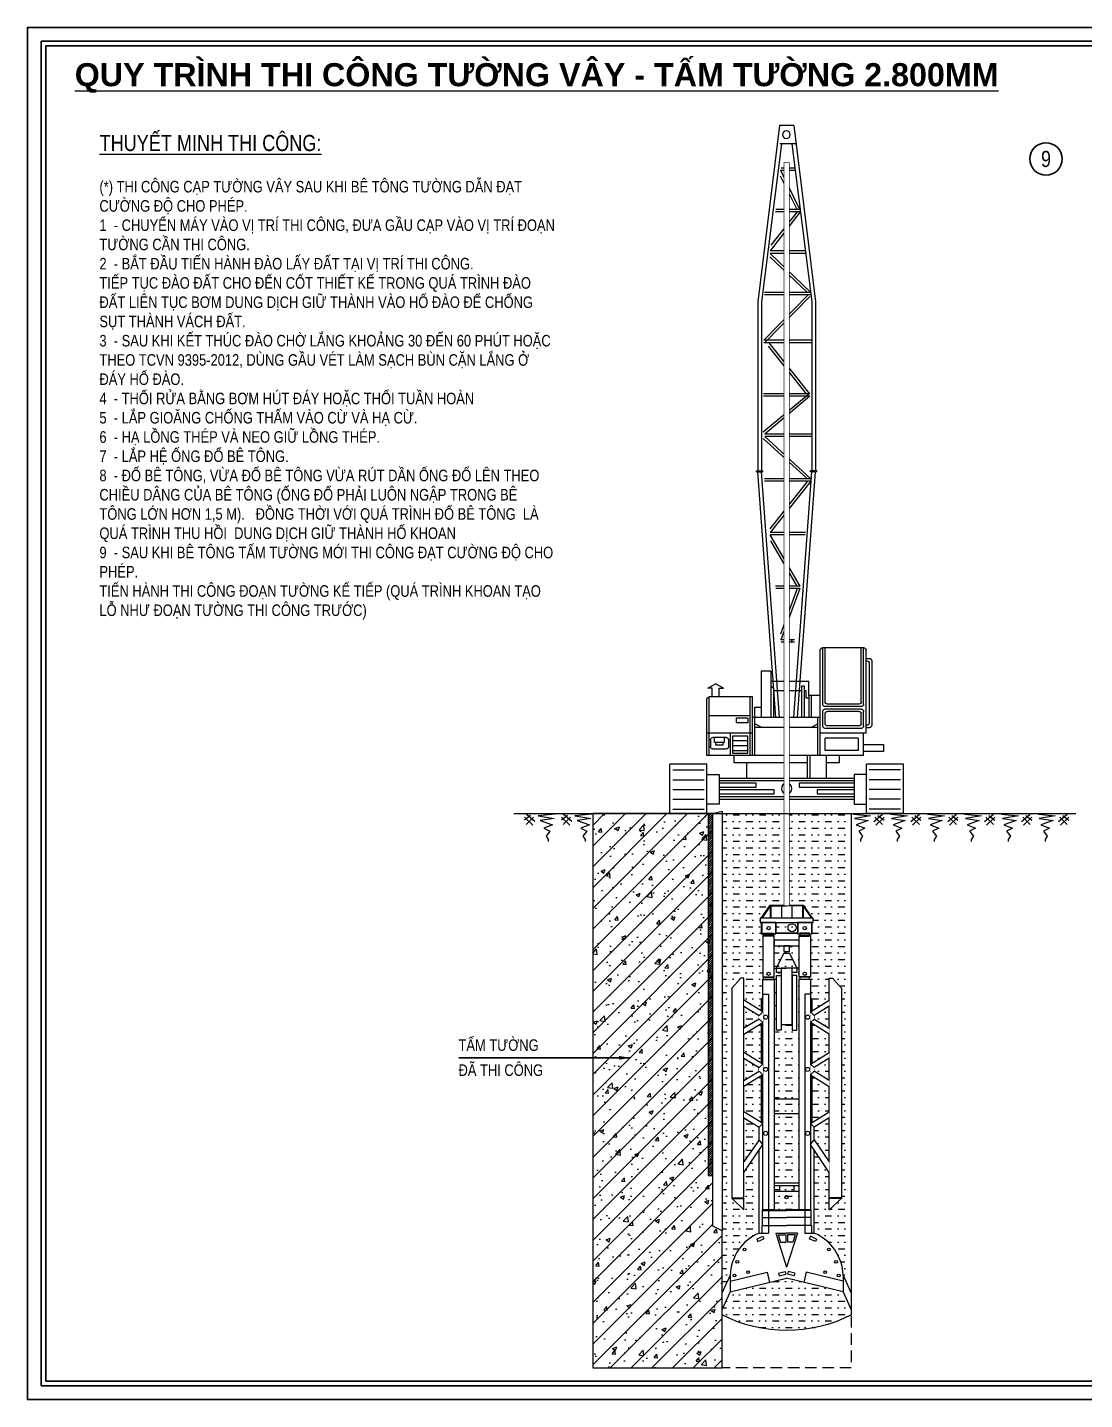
# Model space of a CAD drawing. Header units: millimetres. Extents: x -376071 to 28028791, y -269234 to 29325.
# Drawn here: x 324086 to 346977, y -216477 to -186777 of the extents above; entities that cross this region are included whole.
import ezdxf
from ezdxf.enums import TextEntityAlignment as Align

# ---------------------------------------------------------------- set-up
doc = ezdxf.new("R2010")
doc.units = ezdxf.units.MM
doc.header["$LTSCALE"] = 100
doc.set_wipeout_variables(frame=1)
doc.linetypes.add('CONTINOUS', pattern=[0])
doc.linetypes.add('HIDDEN', pattern=[0.375, 0.25, -0.125])
for name, color, linetype in [('01. TEXT TIEU DE', 7, 'Continuous'), ('03. HATCH 01', 8, 'Continuous'), ('03. HATCH 03', 5, 'Continuous')]:
    doc.layers.add(name, color=color, linetype=linetype)
for name, color, linetype, lineweight in [('02. leader', 8, 'CONTINOUS', 5), ('02. Net dam', 7, 'CONTINOUS', 13), ('02. Net dut', 8, 'HIDDEN', 0), ('02. net manh', 8, 'CONTINOUS', 0)]:
    doc.layers.add(name, color=color, linetype=linetype, lineweight=lineweight)
doc.styles.add('Arial 0.8', font='arial_0.ttf', dxfattribs={"width": 0.8, "height": 250})
doc.styles.add('Arial 1.2', font='arial_0.ttf', dxfattribs={"width": 1.2, "height": 500})
doc.dimstyles.new('KT1', dxfattribs={"dimtxt": 250, "dimasz": 1000, "dimexe": 100, "dimexo": 100, "dimgap": 50, "dimtad": 1, "dimdec": 0, "dimzin": 2, "dimdsep": 46, "dimtxsty": 'Standard', "dimblk2": 'OBLIQUE', "dimcen": 0.09, "dimdle": 100, "dimclrt": 2, "dimadec": 0, "dimazin": 0, "dimtfac": 1, "dimtdec": 0, "dimtofl": 0, "dimtmove": 0, "dimatfit": 3, "dimfxl": 1, "dimtolj": 1, "dimtzin": 2, "dimarcsym": 0})

# ---------------------------------------------------------------- blocks, each defined once
blk = doc.blocks.new('Basic machine')
at = {"layer": '02. Net dam', "lineweight": 0, "ltscale": 10}
for p, q in [((-149, 14104), (-593, 10490)), ((-149, 14104), (149, 14104)), ((149, 14104), (593, 10490)), ((-593, 10490), (-593, 7025)), ((593, 10490), (593, 7025)), ((-224, 1969), (-593, 7005)), ((224, 1969), (593, 7005)), ((-1579, 3400), (-739, 3400)), ((-1629, 1646), (-1629, 3350)), ((-689, 1190), (-689, 3350)), ((322, 2917), (322, 1969)), ((322, 2917), (522, 2917)), ((522, 2917), (522, 1969)), ((-456, 2419), (-456, 2710)), ((-456, 2710), (322, 2710)), ((-456, 2419), (-456, 1969)), ((699, 2390), (1589, 2390)), ((699, 1190), (699, 2390)), ((1639, 1190), (1639, 2340)), ((-689, 1969), (699, 1969)), ((649, 2180), (522, 2180)), ((649, 1969), (649, 2180)), ((-1569, 1418), (-1985, 1418)), ((-1985, 1418), (-1985, 1272)), ((-1629, 1646), (-689, 1646)), ((-1569, 1646), (-1569, 1190)), ((-1985, 1272), (-1569, 1272)), ((-1569, 1190), (1639, 1190)), ((-1074, 1190), (-1074, 1040)), ((-818, 721), (-818, 1190)), ((1075, 1040), (1075, 1190)), ((-2395, 1010), (-1635, 1010)), ((-2395, 0), (-2395, 1010)), ((-1635, 0), (-1635, 1010)), ((-1074, 1040), (-818, 1040)), ((-429, 1040), (1075, 1040)), ((818, 721), (818, 1040)), ((1635, 0), (1635, 1010)), ((1635, 1010), (2395, 1010)), ((2395, 0), (2395, 1010)), ((-1635, 800), (-1385, 800)), ((-1385, 800), (-1385, 191)), ((-1385, 721), (1385, 721)), ((1385, 800), (1385, 191)), ((1635, 800), (1385, 800)), ((-1385, 290), (1385, 290)), ((-2395, 0), (-1635, 0)), ((-1385, 191), (-1635, 191)), ((1385, 191), (1635, 191)), ((1635, 0), (2395, 0))]:
    blk.add_line(p, q, dxfattribs=at)
for centre, start, end in [((-1579, 3350), 90, 180), ((-739, 3350), 0, 90), ((1589, 2340), 0, 90)]:
    blk.add_arc(centre, 50, start, end, dxfattribs=at)
at = {"layer": '02. net manh', "lineweight": 0, "ltscale": 10}
for p, q in [((-107, 13728), (-513, 10490)), ((-187, 13728), (142, 13728)), ((107, 13728), (513, 10490)), ((-158, 13231), (112, 13231)), ((-270, 12381), (117, 13181)), ((-216, 12381), (129, 13068)), ((-163, 13181), (117, 13181)), ((-270, 12381), (224, 12381)), ((-275, 12331), (335, 11531)), ((-275, 12331), (229, 12331)), ((-217, 12331), (323, 11652)), ((-493, 10681), (341, 11481)), ((-430, 10681), (348, 11410)), ((-387, 11481), (341, 11481)), ((-381, 11531), (335, 11531)), ((-513, 10490), (-513, 7025)), ((-499, 10681), (452, 10681)), ((-499, 10631), (452, 10631)), ((-476, 10596), (431, 9667)), ((-440, 10631), (467, 9702)), ((513, 10490), (513, 7025)), ((-513, 9702), (467, 9702)), ((-513, 9652), (467, 9652)), ((-473, 8602), (361, 9652)), ((-409, 8602), (369, 9581)), ((-478, 8602), (473, 8602)), ((-478, 8552), (473, 8552)), ((-478, 8552), (447, 7778)), ((-446, 8591), (479, 7817)), ((-504, 7778), (447, 7778)), ((-504, 7728), (447, 7728)), ((447, 7728), (-499, 6864)), ((481, 7691), (-425, 6864)), ((-616, 7005), (-616, 7025)), ((-616, 7025), (-490, 7025)), ((-616, 7005), (-490, 7005)), ((-144, 1975), (-513, 7005)), ((-499, 6864), (452, 6864)), ((-499, 6814), (452, 6814)), ((-494, 6814), (340, 5764)), ((-490, 7005), (-490, 7025)), ((-430, 6814), (347, 5835)), ((144, 1975), (513, 7005)), ((490, 7005), (490, 7025)), ((616, 7025), (490, 7025)), ((616, 7005), (490, 7005)), ((616, 7005), (616, 7025)), ((-387, 5764), (340, 5764)), ((-382, 5714), (335, 5714)), ((-275, 4664), (335, 5714)), ((-217, 4664), (323, 5593)), ((-275, 4664), (228, 4664)), ((-270, 4614), (116, 3564)), ((-270, 4614), (223, 4614)), ((-217, 4614), (128, 3677)), ((-1579, 2243), (-1579, 3400)), ((-1529, 2293), (-1529, 3400)), ((-789, 2293), (-789, 3400)), ((-739, 2243), (-739, 3400)), ((-163, 3564), (116, 3564)), ((-158, 3514), (111, 3514)), ((-1745, 3130), (-1745, 1810)), ((-1629, 3180), (-1695, 3180)), ((-1629, 3130), (-1645, 3130)), ((-1695, 3080), (-1695, 1860)), ((-356, 2608), (-356, 1969)), ((-356, 2608), (-306, 2608)), ((-306, 2608), (-306, 1969)), ((272, 2565), (322, 2617)), ((272, 2565), (272, 1969)), ((1298, 2573), (1458, 2656)), ((1386, 2573), (1298, 2573)), ((1386, 2390), (1386, 2573)), ((1618, 2573), (1458, 2656)), ((1529, 2390), (1529, 2573)), ((1529, 2573), (1618, 2573)), ((-689, 2419), (-456, 2419)), ((-506, 2419), (-506, 1969)), ((-456, 2364), (-399, 2364)), ((-399, 2364), (-399, 2518)), ((-399, 2518), (-356, 2518)), ((-306, 2518), (272, 2518)), ((749, 1190), (749, 2390)), ((1589, 1190), (1589, 2390)), ((-1579, 1796), (-1579, 2093)), ((-1529, 2193), (-789, 2193)), ((-1529, 2143), (-789, 2143)), ((-1529, 1846), (-1529, 2043)), ((-1479, 2243), (-839, 2243)), ((-1479, 2093), (-839, 2093)), ((-789, 1846), (-789, 2043)), ((-739, 1796), (-739, 2093)), ((-639, 1190), (-639, 1969)), ((649, 1190), (649, 1969)), ((1589, 2007), (749, 2007)), ((-1695, 1760), (-1629, 1760)), ((-1645, 1810), (-1629, 1810)), ((-1529, 1746), (-789, 1746)), ((-1479, 1796), (-839, 1796)), ((-498, 1766), (-639, 1836)), ((-639, 1766), (649, 1766)), ((508, 1766), (649, 1836)), ((1026, 1960), (794, 1960)), ((794, 1956), (794, 1862)), ((794, 1862), (1026, 1862)), ((1026, 1862), (1026, 1960)), ((-1469, 1546), (-789, 1546)), ((-1469, 1546), (-1469, 1290)), ((-789, 1290), (-789, 1546)), ((699, 1646), (1639, 1646)), ((793, 1588), (1113, 1588)), ((793, 1237), (793, 1588)), ((793, 1488), (1113, 1488)), ((1113, 1588), (1113, 1237)), ((1154, 1190), (1154, 1646)), ((1186, 1375), (1186, 1506)), ((1236, 1556), (1513, 1556)), ((1282, 1556), (1282, 1457)), ((1282, 1457), (1478, 1457)), ((1308, 1457), (1308, 1400)), ((1450, 1400), (1450, 1457)), ((1478, 1457), (1478, 1556)), ((1563, 1506), (1563, 1375)), ((-1469, 1290), (-789, 1290)), ((-479, 721), (-479, 1190)), ((-429, 721), (-429, 1190)), ((793, 1388), (1113, 1388)), ((793, 1288), (1113, 1288)), ((1113, 1237), (793, 1237)), ((1513, 1325), (1236, 1325)), ((1308, 1400), (1450, 1400)), ((-2336, 893), (-1689, 893)), ((2336, 893), (1689, 893)), ((-2336, 693), (-1689, 693)), ((-1385, 671), (1385, 671)), ((-1385, 622), (-254, 622)), ((-254, 622), (-254, 539)), ((628, 622), (1385, 622)), ((628, 539), (628, 622)), ((2336, 693), (1689, 693)), ((-2336, 493), (-1689, 493)), ((-2336, 293), (-1689, 293)), ((-254, 539), (-1385, 539)), ((-1385, 484), (-628, 484)), ((-628, 401), (-1385, 401)), ((-1385, 340), (1385, 340)), ((-628, 484), (-628, 401)), ((254, 484), (1385, 484)), ((254, 401), (254, 484)), ((1385, 401), (254, 401)), ((1385, 539), (628, 539)), ((2336, 493), (1689, 493)), ((2336, 293), (1689, 293)), ((-2336, 93), (-1689, 93)), ((2336, 93), (1689, 93))]:
    blk.add_line(p, q, dxfattribs=at)
for centre, radius in [((5, 13916), 78.5), ((0, 514), 107)]:
    blk.add_circle(centre, radius, dxfattribs=at)
for centre, start, end in [((-158, 3534), 320.9193, 50.9193), ((-1695, 3130), 90, 180), ((-1645, 3080), 90, 180), ((-1479, 2293), 180, 270), ((-839, 2293), 270, 0), ((-1529, 2243), 180, 270), ((-1529, 2093), 90, 180), ((-1479, 2043), 90, 180), ((-839, 2043), 0, 90), ((-789, 2243), 270, 0), ((-789, 2093), 0, 90), ((-1695, 1810), 180, 270), ((-1645, 1860), 180, 270), ((-1529, 1796), 180, 270), ((-1479, 1846), 180, 270), ((-839, 1846), 270, 0), ((-789, 1796), 270, 0), ((1236, 1506), 90, 180), ((1513, 1506), 0, 90), ((1236, 1375), 180, 270), ((1513, 1375), 270, 0)]:
    blk.add_arc(centre, 50, start, end, dxfattribs=at)
blk = doc.blocks.new('*U302')
at = {"lineweight": 0}
for points in [[(0, -16353), (-576, -16353), (-576, -16448), (0, -16448), (576, -16448), (576, -16353)], [(1400, -24834), (1223, -24446), (0, -24146), (-1223, -24446), (-1400, -24834), (-1400, -24471), (-1223, -24083), (-1212, -23962), (-1183, -23830), (-1142, -23715), (-1089, -23608), (-1044, -23536), (-978, -23450), (-921, -23388), (-855, -23328), (-770, -23265), (-661, -23200), (-597, -23171), (-597, -20875), (-555, -20773), (-555, -18141), (-515, -18057), (-515, -22670), (515, -22670), (515, -18057), (555, -18141), (555, -20773), (597, -20875), (597, -23171), (666, -23203), (721, -23234), (779, -23270), (836, -23313), (919, -23386), (970, -23441), (1044, -23536), (1074, -23584), (1140, -23710), (1178, -23815), (1201, -23902), (1218, -24013), (1223, -24083), (1400, -24471)]]:
    blk.add_wipeout(points, dxfattribs=at).dxf.layer = '02. Net dam'
at = {"layer": '02. Net dam', "lineweight": 0}
for p, q in [((-1223, -24083), (-1400, -24471)), ((-1223, -24083), (-1223, -24446)), ((-1223, -24446), (0, -24146)), ((1223, -24446), (0, -24146)), ((1223, -24083), (1223, -24446)), ((1223, -24083), (1400, -24471)), ((-1223, -24446), (-1400, -24834)), ((-1400, -24471), (-1400, -24834)), ((1223, -24446), (1400, -24834)), ((1400, -24471), (1400, -24834))]:
    blk.add_line(p, q, dxfattribs=at)
blk.add_arc((-197, -24116), 1027, 112.9533, 178.1624, dxfattribs=at)
at = {"layer": '02. net manh', "lineweight": 0}
for p, q in [((-527, -22837), (0, -22837)), ((527, -22837), (0, -22837)), ((-539, -23004), (-539, -23171)), ((-539, -23004), (0, -23004)), ((539, -23004), (0, -23004)), ((539, -23004), (539, -23171)), ((-649, -23303), (-624, -23356)), ((-624, -23356), (-491, -23292)), ((-597, -23171), (-391, -23171)), ((-232, -23171), (0, -23171)), ((-232, -23171), (0, -23910)), ((-183, -23207), (-18, -23207)), ((-183, -23207), (-131, -23371)), ((-131, -23371), (-18, -23371)), ((-18, -23207), (-18, -23371)), ((232, -23171), (0, -23171)), ((232, -23171), (0, -23910)), ((18, -23207), (18, -23371)), ((183, -23207), (18, -23207)), ((131, -23371), (18, -23371)), ((183, -23207), (131, -23371)), ((517, -23239), (491, -23292)), ((624, -23356), (491, -23292)), ((649, -23303), (517, -23239)), ((649, -23303), (624, -23356)), ((-1223, -24210), (-424, -24014)), ((-424, -24014), (-370, -24237)), ((-177, -24041), (-34, -24006)), ((-177, -24041), (-163, -24098)), ((-34, -24006), (-20, -24063)), ((34, -24006), (20, -24063)), ((177, -24041), (34, -24006)), ((177, -24041), (163, -24098)), ((424, -24014), (370, -24237)), ((1223, -24210), (424, -24014)), ((-163, -24098), (-20, -24063)), ((163, -24098), (20, -24063))]:
    blk.add_line(p, q, dxfattribs=at)
blk.add_lwpolyline([(-649, -23303), (-517, -23239), (-491, -23292)], dxfattribs=at)
for centre, radius in [((0, -22391), 36.3), ((-915, -23524), 30.1), ((915, -23524), 30.1), ((-1069, -23792), 30.1), ((-835, -24016), 30.1), ((835, -24016), 30.1), ((1069, -23792), 30.1), ((-1127, -24087), 30.1), ((1127, -24087), 30.1)]:
    blk.add_circle(centre, radius, dxfattribs=at)
at = {"lineweight": 0}
for points in [[(-551, -16353), (-356, -16076), (356, -16076), (551, -16353)], [(-1178, -22422), (-930, -22665), (-924, -22665), (-924, -17654), (-991, -17654), (-1190, -17873), (-1190, -22422)], [(-515, -22670), (-515, -17672), (-268, -17672), (-268, -22670)], [(268, -22670), (268, -17672), (515, -17672), (515, -22670)]]:
    blk.add_wipeout(points, dxfattribs=at).dxf.layer = '02. Net dam'
blk.add_lwpolyline([(-50, 0), (50, 0), (50, -16076), (-50, -16076)], close=True, dxfattribs=at)
at = {"layer": '02. Net dam', "lineweight": 0}
for p, q in [((-555, -18638), (-555, -19487)), ((-555, -19768), (-555, -20773)), ((268, -20271), (-268, -20271)), ((268, -20588), (-268, -20588)), ((-597, -21149), (-597, -20875)), ((597, -21149), (597, -20875)), ((-597, -23171), (-597, -21377)), ((268, -22090), (-268, -22090)), ((268, -22150), (-268, -22150)), ((268, -22271), (-268, -22271))]:
    blk.add_line(p, q, dxfattribs=at)
blk.add_lwpolyline([(-1178, -22422), (-930, -22665), (-924, -22665), (-924, -17654), (-991, -17654), (-1190, -17873), (-1190, -22422)], close=True, dxfattribs=at)
blk.add_lwpolyline([(1223, -24083, 0.292464), (597, -23171), (597, -20875), (555, -20773), (555, -18141), (515, -18057)], format="xyb", dxfattribs=at)
at = {"layer": '02. net manh', "lineweight": 0}
for p, q in [((-356, -16088), (0, -16088)), ((356, -16088), (0, -16088)), ((-515, -17998), (-391, -17998)), ((-391, -17998), (-391, -23171)), ((-597, -18459), (-597, -18537)), ((597, -18459), (597, -18537)), ((-597, -19667), (-597, -19589)), ((597, -19667), (597, -19589)), ((-158, -22150), (-158, -22271)), ((158, -22150), (158, -22271)), ((-1184, -22410), (-930, -22410)), ((-1178, -22422), (-924, -22422)), ((-527, -22670), (0, -22670)), ((-527, -22670), (-527, -23004)), ((-527, -22682), (0, -22682)), ((527, -22670), (0, -22670)), ((527, -22682), (0, -22682)), ((527, -22670), (527, -23004))]:
    blk.add_line(p, q, dxfattribs=at)
blk.add_lwpolyline([(515, -17998), (391, -17998), (391, -23171), (597, -23171), (597, -23171)], dxfattribs=at)
for centre in [(-453, -18498), (453, -18498), (-453, -19628), (453, -19628), (-453, -21012), (453, -21012)]:
    blk.add_circle(centre, 43.9, dxfattribs=at)
at = {"lineweight": 0}
for points in [[(-515, -16731), (-515, -17634), (-268, -17634), (-268, -16731)], [(515, -16731), (515, -17634), (268, -17634), (268, -16731)]]:
    blk.add_wipeout(points, dxfattribs=at).dxf.layer = '02. Net dam'
for points in [[(-551, -16448), (-551, -16693), (-232, -16693), (-232, -16448)], [(232, -16448), (232, -16693), (551, -16693), (551, -16448)], [(121, -17436), (-121, -17436), (-121, -18656), (121, -18656)], [(1178, -22422), (930, -22665), (924, -22665), (924, -17654), (991, -17654), (1190, -17873), (1190, -22422)]]:
    blk.add_wipeout(points, dxfattribs=at).dxf.layer = '02. Net dam'
at = {"layer": '02. Net dam', "lineweight": 0}
for points in [[(-551, -16353), (-356, -16076), (356, -16076), (551, -16353)], [(0, -16353), (-576, -16353), (-576, -16448), (0, -16448), (576, -16448), (576, -16353)], [(1178, -22422), (930, -22665), (924, -22665), (924, -17654), (991, -17654), (1190, -17873), (1190, -22422)]]:
    blk.add_lwpolyline(points, close=True, dxfattribs=at)
at = {"layer": '02. net manh', "lineweight": 0}
for p, q in [((-356, -16097), (-536, -16353)), ((-356, -16076), (-356, -16353)), ((-344, -16088), (-344, -16353)), ((-115, -16088), (-115, -16353)), ((115, -16088), (115, -16353)), ((344, -16088), (344, -16353)), ((356, -16076), (356, -16353)), ((356, -16097), (536, -16353)), ((-539, -16448), (-539, -16693)), ((539, -16448), (539, -16693)), ((-268, -17436), (0, -17436)), ((268, -17436), (0, -17436)), ((1178, -22422), (924, -22422)), ((1184, -22410), (930, -22410))]:
    blk.add_line(p, q, dxfattribs=at)
for points in [[(-232, -16675), (0, -16675), (232, -16675)], [(-232, -16681), (0, -16681), (232, -16681)]]:
    blk.add_lwpolyline(points, dxfattribs=at)
for centre, radius in [((-391, -16570), 36.3), ((116, -16561), 86.5), ((391, -16570), 36.3)]:
    blk.add_circle(centre, radius, dxfattribs=at)
at = {"lineweight": 0}
for points, layer in [([(-217, -17595), (-121, -17595), (-121, -18776), (-217, -18776)], '02. Net dam'), ([(121, -18776), (217, -18776), (217, -17595), (121, -17595)], '02. Net dam'), ([(268, -16830), (-268, -16830), (-268, -16954), (268, -16954)], '02. net manh')]:
    blk.add_wipeout(points, dxfattribs=at).dxf.layer = layer
at = {"layer": '02. Net dam', "lineweight": 0}
for p, q in [((-232, -16448), (-232, -16693)), ((232, -16448), (232, -16693))]:
    blk.add_line(p, q, dxfattribs=at)
for points in [[(-551, -16448), (-551, -16693), (-232, -16693), (-232, -16448)], [(232, -16448), (232, -16693), (551, -16693), (551, -16448)], [(-515, -16731), (-515, -17634), (-268, -17634), (-268, -16731)], [(515, -16731), (515, -17634), (268, -17634), (268, -16731)], [(121, -17436), (-121, -17436), (-121, -18656), (121, -18656)], [(-515, -22670), (-515, -17672), (-268, -17672), (-268, -22670)], [(-217, -17595), (-121, -17595), (-121, -18776), (-217, -18776)], [(121, -18776), (217, -18776), (217, -17595), (121, -17595)], [(268, -22670), (268, -17672), (515, -17672), (515, -22670)]]:
    blk.add_lwpolyline(points, close=True, dxfattribs=at)
at = {"layer": '02. net manh', "lineweight": 0}
for p, q in [((-244, -16448), (-244, -16693)), ((244, -16448), (244, -16693)), ((-498, -17684), (-285, -17684)), ((498, -17684), (285, -17684))]:
    blk.add_line(p, q, dxfattribs=at)
for points in [[(-498, -16743), (-498, -16681), (-285, -16681), (-285, -16743)], [(498, -16743), (498, -16681), (285, -16681), (285, -16743)]]:
    blk.add_lwpolyline(points, close=True, dxfattribs=at)
for points in [[(-498, -17684), (-498, -17622), (-285, -17622), (-285, -17684)], [(498, -17684), (498, -17622), (285, -17622), (285, -17684)]]:
    blk.add_lwpolyline(points, dxfattribs=at)
for centre in [(-391, -17557), (391, -17557)]:
    blk.add_circle(centre, 36.3, dxfattribs=at)
at = {"lineweight": 0}
blk.add_wipeout([(-50, 0), (50, 0), (50, -16076), (-50, -16076)], dxfattribs=at)
blk.add_wipeout([(60, -16954), (-60, -16954), (-60, -17077), (60, -17077)], dxfattribs=at).dxf.layer = '02. net manh'
at = {"layer": '02. net manh', "lineweight": 0}
for points in [[(268, -16830), (-268, -16830), (-268, -16954), (268, -16954)], [(60, -16954), (-60, -16954), (-60, -17077), (60, -17077)]]:
    blk.add_lwpolyline(points, close=True, dxfattribs=at)
blk.add_lwpolyline([(-121, -17533), (-217, -17533), (-217, -17436), (-60, -17110), (0, -17110), (60, -17110), (217, -17436), (217, -17533), (121, -17533)], dxfattribs=at)
at = {"lineweight": 0}
for points in [[(-924, -18258), (-597, -18459), (-597, -18537), (-924, -18738), (-924, -18865), (-515, -18613), (-515, -18382), (-924, -18131)], [(924, -18258), (597, -18459), (597, -18537), (924, -18738), (924, -18865), (515, -18613), (515, -18382), (924, -18131)], [(-924, -19868), (-597, -19667), (-597, -19589), (-924, -19388), (-924, -19261), (-515, -19512), (-515, -19743), (-924, -19995)], [(924, -19868), (597, -19667), (597, -19589), (924, -19388), (924, -19261), (515, -19512), (515, -19743), (924, -19995)], [(-924, -20674), (-597, -20875), (-515, -20798), (-924, -20547)], [(924, -20674), (597, -20875), (515, -20798), (924, -20547)], [(-924, -21859), (-515, -21255), (-597, -21149), (-924, -21632)], [(924, -21859), (515, -21255), (597, -21149), (924, -21632)]]:
    blk.add_wipeout(points, dxfattribs=at).dxf.layer = '02. net manh'
at = {"layer": '02. Net dam', "lineweight": 0}
blk.add_lwpolyline([(-515, -18057), (-555, -18141), (-555, -18357)], dxfattribs=at)
at = {"layer": '02. net manh', "lineweight": 0}
for points in [[(-924, -18258), (-597, -18459), (-515, -18382), (-924, -18131)], [(924, -18258), (597, -18459), (515, -18382), (924, -18131)], [(-924, -18865), (-515, -18613), (-597, -18537), (-924, -18738)], [(924, -18865), (515, -18613), (597, -18537), (924, -18738)], [(-924, -19388), (-597, -19589), (-515, -19512), (-924, -19261)], [(924, -19388), (597, -19589), (515, -19512), (924, -19261)], [(-924, -19868), (-597, -19667), (-515, -19743), (-924, -19995)], [(924, -19868), (597, -19667), (515, -19743), (924, -19995)], [(-924, -20674), (-597, -20875), (-515, -20798), (-924, -20547)], [(924, -20674), (597, -20875), (515, -20798), (924, -20547)], [(-924, -21859), (-515, -21255), (-597, -21149), (-924, -21632)], [(924, -21859), (515, -21255), (597, -21149), (924, -21632)]]:
    blk.add_lwpolyline(points, dxfattribs=at)
blk = doc.blocks.new('CSW')
at = {"lineweight": 0}
blk.add_wipeout([(0, -9081), (-200, -8981), (-200, -50), (0, 0)], dxfattribs=at)
at = {"layer": '03. HATCH 03', "lineweight": 0}
h = blk.add_hatch(dxfattribs=at)
h.set_pattern_fill('ANSI31', color=256, scale=10)
h.set_pattern_definition([(45, (-297571.658, 240559.967), (-22.4506403, 22.4506403), [])])
h.paths.add_polyline_path([(-300, -7881), (-200, -7881), (-200, -50), (-300, -50)])
at = {"layer": '02. Net dam'}
for points in [[(0, -9081), (-200, -8981), (-200, -50), (0, 0)], [(-300, -7881), (-200, -7881), (-200, -50), (-300, -50)]]:
    blk.add_lwpolyline(points, close=True, dxfattribs=at)
at = {"layer": '02. Net dam', "const_width": 16.4}
blk.add_lwpolyline([(-300, -50), (-300, -7881)], dxfattribs=at)
blk = doc.blocks.new('Khung A3 COR3')
at = {"ltscale": 2000}
for points in [[(420, 0), (420, 297), (0, 297), (0, 0)], [(417, 3), (417, 294), (3, 294), (3, 3)], [(365, 4), (365, 293), (4, 293), (4, 4)]]:
    blk.add_lwpolyline(points, close=True, dxfattribs=at)
at = {"style": 'Arial 0.8', "width": 0.8}
blk.add_attdef('TENBANVE_001', (387.9, 33.5), '', height=2.5, dxfattribs=at)
blk.add_attdef('SOHIEU', text='', height=2.5, dxfattribs=at).set_placement((391, 7.25), align=Align.MIDDLE_CENTER)
blk = doc.blocks.new('*U348')
at = {"layer": '02. net manh'}
for p, q in [((-198, 264), (-329, 166)), ((-132, 232), (-296, 75)), ((329, 296), (-37, 262)), ((-37, 262), (309, 199)), ((309, 199), (12, 158)), ((12, 158), (274, 61)), ((274, 61), (88, -8)), ((88, -8), (219, -70)), ((219, -70), (136, -180)), ((136, -180), (184, -256)), ((184, -256), (184, -297))]:
    blk.add_line(p, q, dxfattribs=at)
for points in [[(-107, 133), (-296, 297)], [(-148, 59), (-329, 232)]]:
    blk.add_lwpolyline(points, dxfattribs=at)
blk = doc.blocks.new('*U347')
at = {"color": 0, "linetype": 'ByBlock', "lineweight": -2, "transparency": 16777216}
for p in [(-800, 0), (0, 0)]:
    blk.add_blockref('*U348', p, dxfattribs=at)
blk = doc.blocks.new('Tagnumber')
blk.add_wipeout([(0, 25), (1.4, 25), (2.1, 24.9), (2.6, 24.9), (3.4, 24.8), (4.1, 24.7), (4.7, 24.6), (5.3, 24.4), (5.7, 24.4), (6.3, 24.2), (6.9, 24), (7.7, 23.8), (8.5, 23.5), (9, 23.3), (9.9, 22.9), (10.7, 22.6), (11.5, 22.2), (12, 21.9), (12.6, 21.6), (13.1, 21.3), (13.5, 21), (13.9, 20.8), (14.4, 20.4), (14.9, 20.1), (15.4, 19.7), (15.9, 19.3), (16.6, 18.7), (17.3, 18.1), (17.9, 17.5), (18.4, 17), (18.9, 16.3), (19.5, 15.7), (19.8, 15.3), (20.1, 14.9), (20.3, 14.6), (20.8, 13.8), (21.1, 13.3), (21.4, 12.9), (21.9, 12.1), (22.1, 11.8), (22.5, 10.9), (22.8, 10.2), (23, 9.8), (23.3, 9.1), (23.5, 8.5), (23.7, 7.9), (23.9, 7.5), (24, 6.9), (24.2, 6.1), (24.4, 5.6), (24.5, 4.9), (24.6, 4.3), (24.7, 3.6), (24.8, 2.9), (24.9, 2.2), (24.9, 1.7), (25, 1), (25, 0.4), (25, -0.4), (25, -1.1), (24.9, -2), (24.9, -2.6), (24.8, -3.4), (24.6, -4.2), (24.5, -5.1), (24.3, -6.1), (24.1, -6.8), (23.8, -7.6), (23.5, -8.4), (23.1, -9.5), (22.8, -10.2), (22.5, -10.9), (22.1, -11.7), (21.8, -12.2), (21.4, -13), (21.1, -13.5), (20.6, -14.2), (20.2, -14.7), (19.8, -15.2), (19.4, -15.8), (18.9, -16.3), (18.5, -16.8), (17.9, -17.5), (17.4, -18), (16.8, -18.6), (16.3, -19), (15.5, -19.7), (14.9, -20.1), (14.3, -20.5), (13.6, -21), (13, -21.3), (12.1, -21.9), (11.6, -22.2), (11, -22.5), (10.5, -22.7), (10, -22.9), (9, -23.3), (8.3, -23.6), (7.6, -23.8), (7, -24), (6.4, -24.2), (5.3, -24.4), (4.3, -24.6), (3.3, -24.8), (2.6, -24.9), (1.8, -24.9), (1, -25), (0.3, -25), (-0.7, -25), (-1.6, -24.9), (-2.5, -24.9), (-3.6, -24.7), (-4.6, -24.6), (-5.6, -24.4), (-6.4, -24.2), (-7.5, -23.8), (-8.3, -23.6), (-9.1, -23.3), (-9.9, -23), (-10.5, -22.7), (-11.2, -22.4), (-11.9, -22), (-12.6, -21.6), (-13.4, -21.1), (-14, -20.7), (-14.7, -20.2), (-15.3, -19.8), (-15.8, -19.4), (-16.5, -18.8), (-17, -18.3), (-17.6, -17.8), (-18, -17.3), (-18.4, -16.9), (-19, -16.2), (-19.6, -15.5), (-20.2, -14.7), (-20.7, -13.9), (-21.2, -13.2), (-21.7, -12.3), (-22.1, -11.7), (-22.5, -10.8), (-22.8, -10.3), (-23.1, -9.5), (-23.5, -8.6), (-23.8, -7.6), (-24, -6.9), (-24.4, -5.6), (-24.5, -4.8), (-24.6, -4.3), (-24.8, -3.3), (-24.8, -2.8), (-24.9, -2.2), (-24.9, -1.7), (-25, -1.1), (-25, 0), (-25, 0.8), (-25, 1.5), (-24.9, 2.3), (-24.8, 3.1), (-24.7, 3.9), (-24.5, 4.7), (-24.3, 5.8), (-24.1, 6.8), (-23.7, 7.9), (-23.4, 8.7), (-23.1, 9.6), (-22.8, 10.2), (-22.5, 10.9), (-22.3, 11.3), (-21.9, 12), (-21.7, 12.5), (-21.2, 13.2), (-20.7, 14.1), (-20.2, 14.7), (-19.7, 15.4), (-19.1, 16.2), (-18.7, 16.6), (-18.2, 17.2), (-17.9, 17.5), (-17.5, 17.9), (-17.1, 18.2), (-16.7, 18.6), (-15.7, 19.4), (-15.1, 20), (-14.5, 20.4), (-13.9, 20.8), (-13.3, 21.2), (-12.5, 21.7), (-11.6, 22.1), (-10.7, 22.6), (-9.8, 23), (-8.7, 23.4), (-7.6, 23.8), (-6.1, 24.2), (-4.8, 24.5), (-3.9, 24.7), (-2.9, 24.8), (-1.3, 25), (-0.6, 25)])
blk.add_circle((0, 0), 25)
blk = doc.blocks.new('Tag number')
blk.add_blockref('Tagnumber', (0, 0))
at = {"style": 'Arial 0.8', "width": 0.8}
blk.add_attdef('TAGNUMBER', text='', height=25, dxfattribs=at).set_placement((0, 0), align=Align.MIDDLE_CENTER)
blk = doc.blocks.new('*U357')
at = {"layer": '02. net manh'}
for p, q in [((-198, 264), (-329, 166)), ((-132, 232), (-296, 75)), ((329, 296), (-37, 262)), ((-37, 262), (309, 199)), ((309, 199), (12, 158)), ((12, 158), (274, 61)), ((274, 61), (88, -8)), ((88, -8), (219, -70)), ((219, -70), (136, -180)), ((136, -180), (184, -256)), ((184, -256), (184, -297))]:
    blk.add_line(p, q, dxfattribs=at)
for points in [[(-107, 133), (-296, 297)], [(-148, 59), (-329, 232)]]:
    blk.add_lwpolyline(points, dxfattribs=at)
blk = doc.blocks.new('*U356')
at = {"color": 0, "linetype": 'ByBlock', "lineweight": -2, "transparency": 16777216}
for p in [(-4000, 0), (-3200, 0), (-2400, 0), (-1600, 0), (-800, 0), (0, 0)]:
    blk.add_blockref('*U357', p, dxfattribs=at)
blk = doc.blocks.new('_OBLIQUE')
at = {"color": 0, "linetype": 'ByBlock'}
blk.add_line((-0.5, -0.5), (0.5, 0.5), dxfattribs=at)

msp = doc.modelspace()

# ---------------------------------------------------------------- hatches: boundary and pattern name
at = {"layer": '03. HATCH 01', "lineweight": 0}
h = msp.add_hatch(dxfattribs=at)
h.set_pattern_fill('MUDST', color=256, scale=22.4)
h.set_pattern_definition([(0, (87031.63, 67712.13), (284.48, 142.24), [142.24, -142.24, 0, -142.24, 0, -142.24])])
edge = h.paths.add_edge_path()
edge.add_line((339126.1, -203792.9), (341925.6, -203792.9))
edge.add_line((341925.6, -203792.9), (341925.7, -214645.2))
edge.add_arc((340525.9, -211897.5), 3083.7, 243.00431, 296.99569, ccw=False)
edge.add_line((339126.1, -214645.2), (339126.1, -203792.9))

# ---------------------------------------------------------------- linework, layer by layer
at = {"lineweight": 0, "elevation": -528.7}
msp.add_lwpolyline([(339126.1, -203792.9), (341925.6, -203792.9), (341925.7, -214645.2, -0.240039), (339126.1, -214645.2)], format="xyb", close=True, dxfattribs=at)
at = {"layer": '02. Net dut', "lineweight": 0, "ltscale": 10, "elevation": -528.7}
msp.add_lwpolyline([(339126.1, -203792.8), (341925.7, -203792.9), (341925.7, -215792.9), (339126.1, -215792.8)], close=True, dxfattribs=at)

# ---------------------------------------------------------------- block references
at = {"ltscale": 100, "xscale": -1.056, "yscale": 1.056000001966953, "zscale": 1.056}
msp.add_blockref('Basic machine', (340525.9, -203792.9, -528.7), dxfattribs=at)
at = {"lineweight": 0}
msp.add_blockref('*U347', (335979.7, -204101.5, -1057.4), dxfattribs=at)

# ---------------------------------------------------------------- texts
at = {"lineweight": 0, "attachment_point": 1, "style": 'Arial 0.8'}
for s, insert, char_height, width in [('{\\LTHUYẾT MINH THI CÔNG:}', (325649.8, -189103.2), 350, 7060.366), ('(*) THI CÔNG CẠP TƯỜNG VÂY SAU KHI BÊ TÔNG TƯỜNG DẪN ĐẠT CƯỜNG ĐỘ CHO PHÉP.\\P1  - CHUYỂN MÁY VÀO VỊ TRÍ THI CÔNG, ĐƯA GẦU CẠP VÀO VỊ TRÍ ĐOẠN TƯỜNG CẦN THI CÔNG.\\P2  - BẮT ĐẦU TIẾN HÀNH ĐÀO LẤY ĐẤT TẠI VỊ TRÍ THI CÔNG. \\PTIẾP TỤC ĐÀO ĐẤT CHO ĐẾN CỐT THIẾT KẾ TRONG QUÁ TRÌNH ĐÀO ĐẤT LIÊN TỤC BƠM DUNG DỊCH GIỮ THÀNH VÀO HỐ ĐÀO ĐỂ CHỐNG SỤT THÀNH VÁCH ĐẤT.\\P3  - SAU KHI KẾT THÚC ĐÀO CHỜ LẮNG KHOẢNG 30 ĐẾN 60 PHÚT HOẶC THEO TCVN 9395-2012, DÙNG GẦU VÉT LÀM SẠCH BÙN CẶN LẮNG Ở ĐÁY HỐ ĐÀO.\\P4  - THỔI RỬA BẰNG BƠM HÚT ĐÁY HOẶC THỔI TUẦN HOÀN\\P5  - LẮP GIOĂNG CHỐNG THẤM VÀO CỪ VÀ HẠ CỪ.\\P6  - HẠ LỒNG THÉP VÀ NEO GIỮ LỒNG THÉP.\\P7  - LẮP HỆ ỐNG ĐỔ BÊ TÔNG.\\P8  - ĐỔ BÊ TÔNG, VỪA ĐỔ BÊ TÔNG VỪA RÚT DẦN ỐNG ĐỔ LÊN THEO CHIỀU DÂNG CỦA BÊ TÔNG (ỐNG ĐỔ PHẢI LUÔN NGẬP TRONG BÊ TÔNG LỚN HƠN 1,5 M).   ĐỒNG THỜI VỚI QUÁ TRÌNH ĐỔ BÊ TÔNG  LÀ QUÁ TRÌNH THU HỒI  DUNG DỊCH GIỮ THÀNH HỐ KHOAN\\P9  - SAU KHI BÊ TÔNG TẤM TƯỜNG MỚI THI CÔNG ĐẠT CƯỜNG ĐỘ CHO PHÉP.\\PTIẾN HÀNH THI CÔNG ĐOẠN TƯỜNG KẾ TIẾP (QUÁ TRÌNH KHOAN TẠO LỖ NHƯ ĐOẠN TƯỜNG THI CÔNG TRƯỚC)', (325645.1, -190098.8), 250, 9851.524)]:
    msp.add_mtext(s, dxfattribs=dict(at, insert=insert, char_height=char_height, width=width))
at = {"lineweight": 0, "char_height": 250, "attachment_point": 1, "style": 'Arial 0.8'}
for s, insert in [('TẤM TƯỜNG', (333420.6, -208680.5, -1057.4)), ('ĐÃ THI CÔNG', (333420.6, -209221.3, -1057.4))]:
    msp.add_mtext(s, dxfattribs=dict(at, insert=insert))
at = {"layer": '01. TEXT TIEU DE', "lineweight": 0, "insert": (325110.3, -187549.8), "char_height": 500, "width": 34668.519, "attachment_point": 1, "style": 'Arial 1.2'}
msp.add_mtext('{\\fArial|b1|i0|c0|p34;\\LQUY TRÌNH THI CÔNG TƯỜNG VÂY - TẤM TƯỜNG 2.800MM}', dxfattribs=at)

# ---------------------------------------------------------------- leaders
at = {"layer": '02. leader'}
msp.add_leader([(337142.2, -209080.7, -528.7), (335880.6, -209080.7, -528.7), (333424, -209080.7, -528.7)], dimstyle='KT1', override={"dimasz": 250, "dimfxl": 0.18, "dimarcsym": 1}, dxfattribs=at)

# ---------------------------------------------------------------- next in the draw order: block references
at = {"layer": '02. Net dam', "lineweight": 0}
msp.add_blockref('*U302', (340525.9, -189702.9, -528.7), dxfattribs=at)

# ---------------------------------------------------------------- next in the draw order: hatches: boundary and pattern name
at = {"layer": '03. HATCH 01', "lineweight": 0}
h = msp.add_hatch(dxfattribs=at)
h.set_pattern_fill('ANSI31', color=256, scale=100)
h.set_pattern_definition([(45, (-41464.7, 134333.3), (-224.5064, 224.5064), [])])
h.paths.add_polyline_path([(339126.1, -203792.8), (336326.1, -203792.8), (336326.1, -215792.8), (339126.1, -215792.8)])
h = msp.add_hatch(dxfattribs=at)
h.set_pattern_fill('AR-CONC', color=256, scale=5)
h.set_pattern_definition([(50, (-41464.7, 134333.3), (910.9233, -79.6954), [95.25, -1047.75]), (355, (-41464.7, 134333.3), (-176.2171, 955.2842), [76.2, -838.203]), (100.45144, (-41388.8, 134326.7), (734.7062, 875.5888), [80.95, -890.4512]), (46.1842, (-41464.7, 134587.3), (1355.3952, -210.2116), [142.875, -1571.625]), (96.63556, (-41351.8, 134569.8), (1187.0207, 1237.1306), [121.425, -1335.678]), (351.18415, (-41464.7, 134587.3), (1187.0207, 1237.1306), [114.3, -1257.2987]), (21, (-41337.7, 134523.8), (758.072, -511.326), [95.25, -1047.75]), (326, (-41337.7, 134523.8), (309.0101, 920.9398), [76.2, -838.2]), (71.45144, (-41274.5, 134481.2), (1067.0821, 409.6138), [80.95, -890.4497]), (37.5, (-41464.7, 134333.3), (15.44302, 422.7752), [0, -828.04, 0, -850.9, 0, -841.375]), (7.5, (-41464.7, 134333.3), (334.0983, 500.90287), [0, -485.14, 0, -808.99, 0, -320.675]), (327.5, (-41747.9, 134333.3), (677.95298, -28.64372), [0, -317.5, 0, -990.6, 0, -1314.45]), (317.5, (-41874.9, 134333.3), (740.6459, 127.13246), [0, -412.75, 0, -657.86, 0, -933.45])])
h.paths.add_polyline_path([(339126.1, -203792.8), (336326.1, -203792.8), (336326.1, -215792.8), (339126.1, -215792.8)])

# ---------------------------------------------------------------- next in the draw order: linework, layer by layer
at = {"lineweight": 0, "elevation": -528.7}
msp.add_lwpolyline([(339126.1, -203792.8), (336326.1, -203792.8), (336326.1, -215792.8), (339126.1, -215792.8)], close=True, dxfattribs=at)
at = {"layer": '02. Net dam'}
msp.add_line((336758.8, -203792.9, -528.7), (344310.2, -203792.8, -528.7), dxfattribs=at)

# ---------------------------------------------------------------- next in the draw order: block references
at = {"lineweight": 0, "xscale": -1}
msp.add_blockref('*U356', (342305.9, -204101.5, -1057.4), dxfattribs=at)

# ---------------------------------------------------------------- next in the draw order: block references
at = {"lineweight": 0}
msp.add_blockref('CSW', (339126.1, -203742.9, -528.7), dxfattribs=at)

# ---------------------------------------------------------------- next in the draw order: linework, layer by layer
at = {"layer": '02. Net dam'}
msp.add_line((334620.5, -203792.8, -528.7), (346785.6, -203792.8, -528.7), dxfattribs=at)

# ---------------------------------------------------------------- next in the draw order: block references
at = {"xscale": 100, "yscale": 100, "zscale": 100}
msp.add_blockref('Khung A3 COR3', (324086.2, -216477.2, -881.1), dxfattribs=at)

# ---------------------------------------------------------------- next in the draw order: block references
at = {"xscale": 14, "yscale": 14, "zscale": 14}
msp.add_blockref('Tag number', (346141.7, -189623.9, -881.1), dxfattribs=at).add_auto_attribs({'TAGNUMBER': '9'})

doc.saveas('drawing.dxf')
